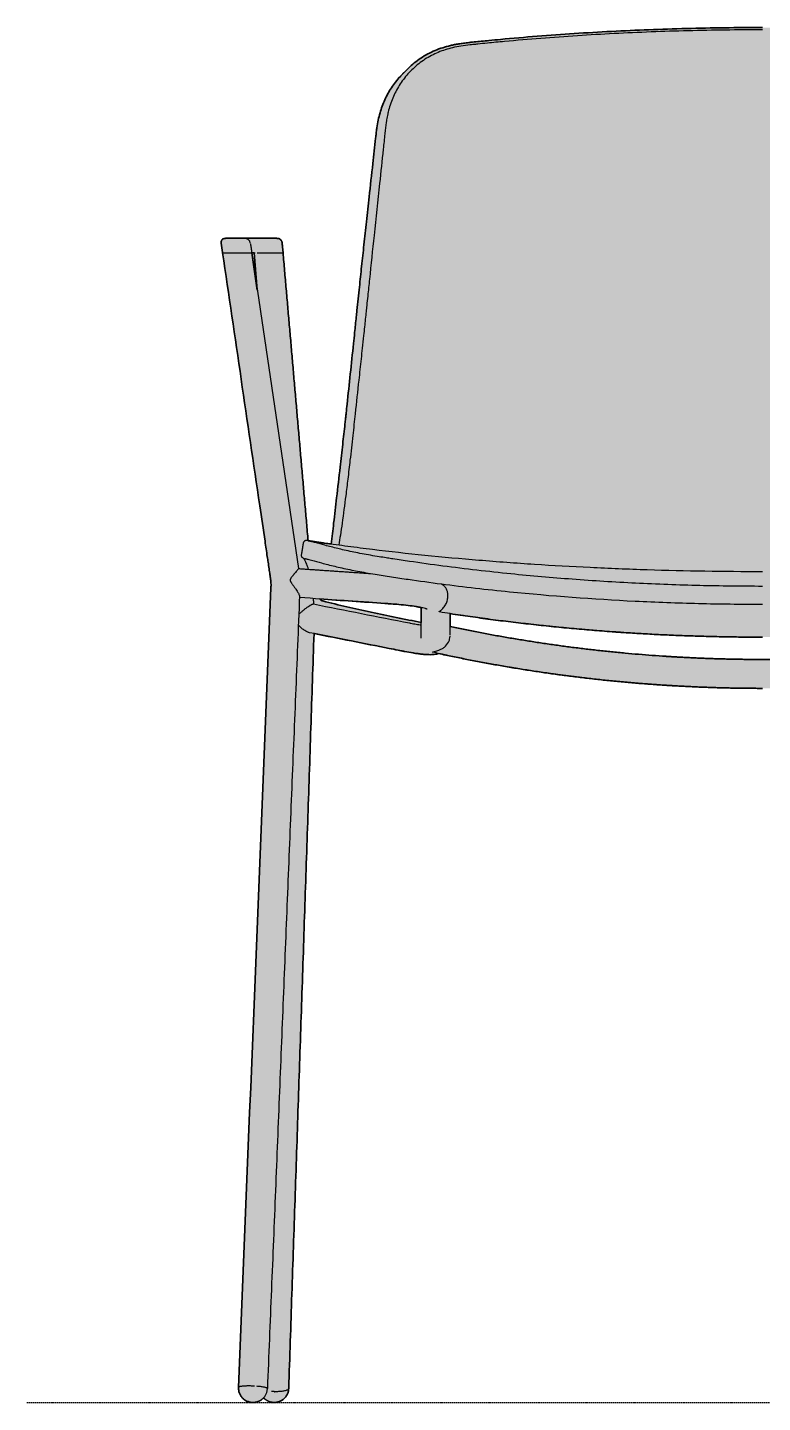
# Model space of a CAD drawing. Header units: millimetres. Extents: x 0 to 1796, y -880 to 761.
# Drawn here: x 0 to 407, y 0 to 761 of the extents above; entities that cross this region are included whole.
import ezdxf

# ---------------------------------------------------------------- set-up
doc = ezdxf.new("R2010")
doc.units = ezdxf.units.MM
doc.linetypes.add('Dots', pattern=[1, 0, -1])
doc.layers.add('Blocks', color=7, linetype='Continuous')
doc.layers.add('Blocks$Fill', color=7, linetype='Continuous', true_color=0xffffff)
for name, color, linetype, lineweight, true_color in [('Blocks$Inner', 7, 'Continuous', 25, 0x007f00), ('Blocks$Outline', 7, 'Continuous', 35, 0xff3f3f), ('Groud', 7, 'Dots', 25, 0x243775)]:
    doc.layers.add(name, color=color, linetype=linetype, lineweight=lineweight, true_color=true_color)

# ---------------------------------------------------------------- blocks, each defined once
blk = doc.blocks.new('AAC 18 Dining Chair Front')
at = {"layer": 'Blocks$Fill'}
h = blk.add_hatch(color=256, dxfattribs=at)
h.paths.add_polyline_path([(697.18, 8.32), (697.19, 8.13), (697.19, 7.95), (697.18, 7.77), (697.18, 7.59), (697.17, 7.4), (697.15, 7.22), (697.13, 7.03), (697.1, 6.85), (697.08, 6.66), (697.04, 6.47), (697, 6.28), (696.96, 6.1), (696.91, 5.91), (696.86, 5.72), (696.8, 5.53), (696.74, 5.34), (696.67, 5.16), (696.59, 4.97), (696.52, 4.79), (696.43, 4.6), (696.34, 4.42), (696.25, 4.24), (696.15, 4.06), (696.05, 3.88), (695.94, 3.71), (695.83, 3.54), (695.71, 3.37), (695.59, 3.2), (695.47, 3.04), (695.34, 2.88), (695.2, 2.72), (695.06, 2.57), (694.92, 2.42), (694.78, 2.27), (694.63, 2.13), (694.47, 1.99), (694.32, 1.85), (694.16, 1.72), (693.99, 1.6), (693.83, 1.48), (693.66, 1.36), (693.49, 1.25), (693.32, 1.14), (693.14, 1.04), (692.97, 0.94), (692.79, 0.85), (692.61, 0.76), (692.43, 0.68), (692.25, 0.6), (692.06, 0.53), (691.88, 0.46), (691.7, 0.4), (691.51, 0.34), (691.33, 0.28), (691.14, 0.24), (690.96, 0.19), (690.77, 0.15), (690.59, 0.12), (690.41, 0.09), (690.23, 0.06), (690.05, 0.04), (689.87, 0.02), (689.69, 0.01), (689.51, 0), (689.32, -0.01), (689.12, -0.01), (688.92, 0), (688.72, 0.01), (688.51, 0.02), (688.31, 0.04), (688.11, 0.07), (687.9, 0.1), (687.69, 0.13), (687.49, 0.18), (687.28, 0.22), (687.07, 0.28), (686.86, 0.34), (686.66, 0.4), (686.45, 0.48), (686.24, 0.55), (686.04, 0.64), (685.84, 0.73), (685.63, 0.83), (685.44, 0.93), (685.24, 1.04), (685.04, 1.15), (684.85, 1.27), (684.66, 1.4), (684.48, 1.53), (684.3, 1.66), (684.12, 1.8), (683.94, 1.95), (683.77, 2.1), (683.61, 2.26), (683.45, 2.42), (683.29, 2.59), (683.15, 2.44), (683.01, 2.3), (682.86, 2.15), (682.71, 2.02), (682.56, 1.88), (682.4, 1.75), (682.23, 1.62), (682.07, 1.5), (681.9, 1.38), (681.72, 1.27), (681.55, 1.15), (681.36, 1.05), (681.18, 0.95), (680.99, 0.85), (680.81, 0.76), (680.61, 0.67), (680.42, 0.59), (680.23, 0.51), (680.03, 0.44), (679.83, 0.37), (679.63, 0.31), (679.43, 0.26), (679.23, 0.21), (679.02, 0.16), (678.82, 0.12), (678.61, 0.09), (678.41, 0.06), (678.21, 0.03), (678, 0.02), (677.8, 0), (677.6, 0), (677.39, -0.01), (677.22, 0), (677.04, 0), (676.87, 0.01), (676.69, 0.02), (676.51, 0.04), (676.33, 0.06), (676.15, 0.09), (675.97, 0.12), (675.79, 0.16), (675.6, 0.2), (675.42, 0.24), (675.24, 0.29), (675.06, 0.34), (674.87, 0.4), (674.69, 0.46), (674.51, 0.53), (674.33, 0.6), (674.15, 0.68), (673.97, 0.76), (673.8, 0.85), (673.62, 0.94), (673.45, 1.04), (673.27, 1.14), (673.1, 1.24), (672.94, 1.35), (672.77, 1.46), (672.61, 1.58), (672.45, 1.7), (672.29, 1.83), (672.14, 1.96), (671.99, 2.09), (671.84, 2.23), (671.7, 2.37), (671.56, 2.52), (671.42, 2.67), (671.29, 2.82), (671.16, 2.98), (671.04, 3.13), (670.92, 3.29), (670.8, 3.46), (670.69, 3.62), (670.59, 3.79), (670.48, 3.96), (670.39, 4.13), (670.29, 4.31), (670.21, 4.48), (670.12, 4.66), (670.04, 4.84), (669.97, 5.01), (669.9, 5.19), (669.84, 5.37), (669.78, 5.55), (669.72, 5.73), (669.67, 5.92), (669.62, 6.1), (669.58, 6.28), (669.54, 6.46), (669.51, 6.64), (669.48, 6.82), (669.46, 6.99), (669.44, 7.17), (669.42, 7.35), (669.41, 7.52), (669.4, 7.7), (669.4, 7.71), (669.4, 7.72), (669.4, 7.73), (669.4, 7.74), (655.37, 425.81), (605.13, 415.89), (600.48, 415.05), (597.97, 414.68), (595.68, 414.4), (594.66, 414.3), (593.63, 414.21), (592.71, 414.16), (591.79, 414.13), (591, 414.12), (590.21, 414.14), (589.49, 414.18), (589.13, 414.2), (588.78, 414.24), (588.46, 414.28), (588.14, 414.33), (587.82, 414.38), (587.5, 414.44), (587.2, 414.51), (586.91, 414.58), (586.62, 414.66), (586.33, 414.74), (570.78, 411.52), (555.17, 408.58), (539.5, 405.94), (523.78, 403.59), (508.02, 401.54), (492.23, 399.79), (476.41, 398.33), (460.58, 397.17), (454.1, 396.79), (430.57, 395.8), (407.02, 395.47), (383.47, 395.8), (359.94, 396.79), (353.46, 397.17), (337.63, 398.33), (321.81, 399.79), (306.02, 401.54), (290.26, 403.59), (274.54, 405.94), (258.87, 408.58), (243.26, 411.52), (227.72, 414.74), (227.43, 414.66), (227.13, 414.58), (226.84, 414.51), (226.54, 414.44), (226.22, 414.38), (225.91, 414.33), (225.59, 414.28), (225.26, 414.24), (224.91, 414.2), (224.55, 414.18), (223.84, 414.14), (223.05, 414.12), (222.26, 414.13), (221.34, 414.16), (220.42, 414.21), (219.39, 414.3), (218.36, 414.4), (216.07, 414.68), (213.56, 415.05), (208.53, 415.96), (158.67, 425.81), (144.64, 7.74), (144.64, 7.73), (144.64, 7.72), (144.64, 7.71), (144.64, 7.7), (144.63, 7.52), (144.62, 7.35), (144.61, 7.17), (144.59, 6.99), (144.56, 6.82), (144.53, 6.64), (144.5, 6.46), (144.46, 6.28), (144.42, 6.1), (144.37, 5.92), (144.32, 5.73), (144.27, 5.55), (144.21, 5.37), (144.14, 5.19), (144.07, 5.01), (144, 4.84), (143.92, 4.66), (143.84, 4.48), (143.75, 4.31), (143.66, 4.13), (143.56, 3.96), (143.46, 3.79), (143.35, 3.62), (143.24, 3.46), (143.12, 3.29), (143, 3.13), (142.88, 2.98), (142.75, 2.82), (142.62, 2.67), (142.48, 2.52), (142.34, 2.37), (142.2, 2.23), (142.05, 2.09), (141.9, 1.96), (141.75, 1.83), (141.59, 1.7), (141.43, 1.58), (141.27, 1.46), (141.11, 1.35), (140.94, 1.24), (140.77, 1.14), (140.6, 1.04), (140.42, 0.94), (140.25, 0.85), (140.07, 0.76), (139.89, 0.68), (139.71, 0.6), (139.53, 0.53), (139.35, 0.46), (139.17, 0.4), (138.99, 0.34), (138.8, 0.29), (138.62, 0.24), (138.44, 0.2), (138.26, 0.16), (138.08, 0.12), (137.89, 0.09), (137.71, 0.06), (137.53, 0.04), (137.35, 0.02), (137.18, 0.01), (137, 0), (136.82, 0), (136.65, -0.01), (136.45, 0), (136.24, 0), (136.04, 0.02), (135.84, 0.03), (135.63, 0.06), (135.43, 0.09), (135.22, 0.12), (135.02, 0.16), (134.82, 0.21), (134.61, 0.26), (134.41, 0.31), (134.21, 0.37), (134.01, 0.44), (133.82, 0.51), (133.62, 0.59), (133.43, 0.67), (133.24, 0.76), (133.05, 0.85), (132.86, 0.95), (132.68, 1.05), (132.5, 1.15), (132.32, 1.27), (132.15, 1.38), (131.98, 1.5), (131.81, 1.62), (131.65, 1.75), (131.49, 1.88), (131.33, 2.02), (131.18, 2.15), (131.03, 2.3), (130.89, 2.44), (130.75, 2.59), (130.6, 2.42), (130.43, 2.26), (130.27, 2.1), (130.1, 1.95), (129.92, 1.8), (129.75, 1.66), (129.56, 1.53), (129.38, 1.4), (129.19, 1.27), (129, 1.15), (128.8, 1.04), (128.61, 0.93), (128.41, 0.83), (128.21, 0.73), (128, 0.64), (127.8, 0.55), (127.59, 0.48), (127.39, 0.4), (127.18, 0.34), (126.97, 0.28), (126.77, 0.22), (126.56, 0.18), (126.35, 0.13), (126.14, 0.1), (125.94, 0.07), (125.73, 0.04), (125.53, 0.02), (125.33, 0.01), (125.12, 0), (124.92, -0.01), (124.73, -0.01), (124.53, 0), (124.35, 0.01), (124.18, 0.02), (124, 0.04), (123.82, 0.06), (123.63, 0.09), (123.45, 0.12), (123.27, 0.15), (123.08, 0.19), (122.9, 0.24), (122.72, 0.28), (122.53, 0.34), (122.35, 0.4), (122.16, 0.46), (121.98, 0.53), (121.8, 0.6), (121.62, 0.68), (121.43, 0.76), (121.25, 0.85), (121.08, 0.94), (120.9, 1.04), (120.73, 1.14), (120.55, 1.25), (120.38, 1.36), (120.21, 1.48), (120.05, 1.6), (119.89, 1.72), (119.73, 1.85), (119.57, 1.99), (119.42, 2.13), (119.27, 2.27), (119.12, 2.42), (118.98, 2.57), (118.84, 2.72), (118.71, 2.88), (118.58, 3.04), (118.45, 3.2), (118.33, 3.37), (118.21, 3.54), (118.1, 3.71), (117.99, 3.88), (117.89, 4.06), (117.79, 4.24), (117.7, 4.42), (117.61, 4.6), (117.53, 4.79), (117.45, 4.97), (117.38, 5.16), (117.31, 5.34), (117.24, 5.53), (117.19, 5.72), (117.13, 5.91), (117.08, 6.1), (117.04, 6.28), (117, 6.47), (116.97, 6.66), (116.94, 6.85), (116.91, 7.03), (116.89, 7.22), (116.88, 7.4), (116.87, 7.59), (116.86, 7.77), (116.86, 7.95), (116.86, 8.13), (116.86, 8.32), (116.86, 8.32), (116.86, 8.33), (134.85, 452.42), (134.85, 453.01), (134.83, 453.64), (134.8, 454.26), (134.74, 454.89), (134.67, 455.51), (108.02, 636.68), (108.01, 636.68), (107.27, 641.71), (107.25, 641.88), (107.24, 641.96), (107.23, 642.05), (107.23, 642.13), (107.22, 642.21), (107.22, 642.3), (107.22, 642.38), (107.22, 642.46), (107.22, 642.53), (107.23, 642.6), (107.23, 642.68), (107.24, 642.75), (107.25, 642.83), (107.26, 642.9), (107.28, 642.97), (107.29, 643.04), (107.31, 643.1), (107.32, 643.17), (107.34, 643.23), (107.36, 643.3), (107.39, 643.36), (107.41, 643.42), (107.44, 643.48), (107.46, 643.54), (107.49, 643.59), (107.52, 643.65), (107.56, 643.7), (107.59, 643.75), (107.63, 643.81), (107.65, 643.83), (107.66, 643.86), (107.68, 643.88), (107.7, 643.9), (107.72, 643.93), (107.75, 643.95), (107.77, 643.97), (107.79, 644), (107.83, 644.04), (107.88, 644.08), (107.93, 644.12), (107.97, 644.16), (108.02, 644.2), (108.08, 644.24), (108.13, 644.27), (108.19, 644.31), (108.25, 644.34), (108.31, 644.37), (108.37, 644.4), (108.43, 644.43), (108.49, 644.45), (108.55, 644.48), (108.6, 644.5), (108.65, 644.51), (108.69, 644.53), (108.74, 644.54), (108.77, 644.55), (108.85, 644.57), (108.88, 644.58), (108.94, 644.59), (109, 644.6), (109.12, 644.63), (109.21, 644.64), (109.29, 644.65), (109.37, 644.66), (109.46, 644.67), (109.54, 644.67), (109.63, 644.68), (109.79, 644.68), (109.81, 644.68), (109.81, 644.68), (109.83, 644.68), (109.84, 644.68), (109.84, 644.68), (109.84, 644.68), (109.84, 644.68), (109.84, 644.68), (120.09, 644.68), (120.11, 644.68), (120.11, 644.68), (120.11, 644.68), (120.12, 644.68), (120.12, 644.68), (137.81, 644.68), (138, 644.68), (138.18, 644.67), (138.37, 644.66), (138.46, 644.65), (138.56, 644.64), (138.64, 644.63), (138.72, 644.61), (138.8, 644.6), (138.88, 644.58), (138.96, 644.57), (139.03, 644.55), (139.11, 644.53), (139.19, 644.51), (139.26, 644.48), (139.33, 644.46), (139.4, 644.44), (139.46, 644.41), (139.53, 644.38), (139.59, 644.35), (139.66, 644.32), (139.72, 644.29), (139.78, 644.25), (139.84, 644.22), (139.9, 644.18), (139.95, 644.14), (140.01, 644.1), (140.06, 644.06), (140.11, 644.02), (140.16, 643.97), (140.21, 643.93), (140.26, 643.88), (140.3, 643.83), (140.35, 643.78), (140.39, 643.73), (140.43, 643.67), (140.47, 643.62), (140.51, 643.56), (140.55, 643.5), (140.59, 643.44), (140.62, 643.38), (140.66, 643.32), (140.69, 643.25), (140.72, 643.19), (140.75, 643.12), (140.78, 643.05), (140.81, 642.98), (140.83, 642.9), (140.86, 642.83), (140.88, 642.75), (140.9, 642.67), (140.92, 642.59), (140.94, 642.52), (140.96, 642.44), (140.98, 642.35), (141, 642.25), (141.03, 642.07), (141.05, 641.88), (141.07, 641.69), (141.5, 636.68), (155.39, 477.24), (164.42, 475.88), (168.09, 475.35), (193.35, 704.92), (193.49, 705.9), (193.84, 708.05), (194.25, 710.18), (194.7, 712.17), (194.95, 713.16), (195.21, 714.14), (195.49, 715.08), (195.78, 716.02), (196.1, 716.96), (196.43, 717.89), (196.76, 718.77), (197.11, 719.65), (197.48, 720.52), (197.86, 721.39), (198.27, 722.26), (198.69, 723.12), (199.13, 723.97), (199.59, 724.82), (200.06, 725.65), (200.55, 726.48), (201.06, 727.29), (201.58, 728.1), (202.12, 728.9), (202.68, 729.69), (203.25, 730.47), (203.84, 731.24), (204.44, 732), (205.06, 732.75), (205.69, 733.48), (206.34, 734.2), (207.24, 735.16), (208.17, 736.1), (210.02, 737.98), (210.82, 738.78), (211.64, 739.56), (212.48, 740.32), (213.34, 741.06), (214.21, 741.78), (215.1, 742.48), (216.01, 743.16), (216.93, 743.82), (217.86, 744.45), (218.8, 745.06), (219.75, 745.65), (220.72, 746.22), (221.7, 746.76), (222.69, 747.28), (223.69, 747.77), (224.71, 748.24), (225.73, 748.69), (226.77, 749.12), (227.82, 749.53), (228.87, 749.91), (229.92, 750.25), (230.96, 750.58), (232.02, 750.89), (233.08, 751.17), (234.2, 751.45), (235.33, 751.7), (236.49, 751.94), (237.65, 752.16), (240.1, 752.55), (242.87, 752.91), (261.89, 754.83), (282.22, 756.59), (323.42, 759.28), (364.89, 760.89), (407.02, 761.43), (449.16, 760.89), (490.63, 759.28), (531.82, 756.59), (569.63, 753.09), (571.17, 752.91), (573.94, 752.55), (576.39, 752.16), (577.55, 751.94), (578.72, 751.7), (579.84, 751.45), (580.97, 751.17), (582.03, 750.89), (583.08, 750.58), (584.13, 750.25), (585.17, 749.91), (586.22, 749.53), (587.27, 749.12), (588.31, 748.69), (589.34, 748.24), (590.35, 747.77), (591.35, 747.28), (592.34, 746.76), (593.32, 746.22), (594.29, 745.65), (595.24, 745.06), (596.19, 744.45), (597.11, 743.82), (598.03, 743.16), (598.94, 742.48), (599.83, 741.78), (600.7, 741.06), (601.56, 740.32), (602.4, 739.56), (603.22, 738.78), (604.02, 737.98), (605.87, 736.1), (606.8, 735.16), (607.7, 734.2), (608.35, 733.48), (608.98, 732.75), (609.6, 732), (610.2, 731.24), (610.79, 730.47), (611.37, 729.69), (611.92, 728.9), (612.47, 728.1), (612.99, 727.29), (613.49, 726.48), (613.98, 725.65), (614.45, 724.82), (614.91, 723.97), (615.35, 723.12), (615.77, 722.26), (616.18, 721.39), (616.56, 720.52), (616.93, 719.65), (617.28, 718.77), (617.62, 717.89), (617.95, 716.96), (618.26, 716.02), (618.55, 715.08), (618.83, 714.14), (619.1, 713.16), (619.35, 712.17), (619.8, 710.18), (620.2, 708.05), (620.55, 705.9), (621.11, 701.55), (645.95, 475.35), (649.62, 475.88), (658.66, 477.24), (672.54, 636.68), (672.97, 641.69), (672.99, 641.88), (673.02, 642.07), (673.05, 642.25), (673.06, 642.35), (673.08, 642.44), (673.1, 642.52), (673.12, 642.59), (673.14, 642.67), (673.16, 642.75), (673.18, 642.83), (673.21, 642.9), (673.24, 642.98), (673.27, 643.05), (673.29, 643.12), (673.32, 643.19), (673.35, 643.25), (673.38, 643.32), (673.42, 643.38), (673.45, 643.44), (673.49, 643.5), (673.53, 643.56), (673.57, 643.62), (673.61, 643.67), (673.65, 643.73), (673.69, 643.78), (673.74, 643.83), (673.78, 643.88), (673.83, 643.93), (673.88, 643.97), (673.93, 644.02), (673.98, 644.06), (674.04, 644.1), (674.09, 644.14), (674.15, 644.18), (674.2, 644.22), (674.26, 644.25), (674.32, 644.29), (674.38, 644.32), (674.45, 644.35), (674.51, 644.38), (674.58, 644.41), (674.65, 644.44), (674.71, 644.46), (674.78, 644.48), (674.85, 644.51), (674.93, 644.53), (675.01, 644.55), (675.09, 644.57), (675.17, 644.58), (675.25, 644.6), (675.33, 644.61), (675.41, 644.63), (675.49, 644.64), (675.58, 644.65), (675.67, 644.66), (675.86, 644.67), (676.05, 644.68), (676.23, 644.68), (693.93, 644.68), (704.25, 644.68), (704.48, 644.67), (704.55, 644.67), (704.6, 644.67), (704.67, 644.66), (704.75, 644.65), (704.82, 644.64), (704.9, 644.62), (704.98, 644.61), (705.06, 644.59), (705.14, 644.57), (705.22, 644.55), (705.3, 644.53), (705.37, 644.51), (705.45, 644.48), (705.52, 644.46), (705.59, 644.43), (705.66, 644.41), (705.69, 644.39), (705.72, 644.38), (705.75, 644.37), (705.78, 644.35), (705.81, 644.33), (705.85, 644.31), (705.89, 644.29), (705.93, 644.27), (705.96, 644.24), (706, 644.22), (706.03, 644.19), (706.07, 644.17), (706.1, 644.14), (706.13, 644.11), (706.16, 644.09), (706.2, 644.06), (706.23, 644.03), (706.26, 644), (706.29, 643.97), (706.32, 643.94), (706.34, 643.9), (706.37, 643.87), (706.4, 643.84), (706.42, 643.8), (706.45, 643.77), (706.47, 643.73), (706.49, 643.7), (706.51, 643.66), (706.54, 643.63), (706.56, 643.59), (706.58, 643.55), (706.6, 643.52), (706.61, 643.48), (706.63, 643.44), (706.65, 643.4), (706.66, 643.36), (706.68, 643.32), (706.7, 643.27), (706.71, 643.23), (706.72, 643.18), (706.74, 643.14), (706.75, 643.09), (706.76, 643.05), (706.77, 643), (706.78, 642.96), (706.79, 642.91), (706.8, 642.82), (706.81, 642.72), (706.82, 642.63), (706.83, 642.52), (706.83, 642.42), (706.83, 642.31), (706.83, 642.21), (706.82, 642.09), (706.81, 641.98), (706.8, 641.87), (706.79, 641.75), (706.78, 641.71), (706.04, 636.68), (706.03, 636.68), (706.03, 636.68), (679.37, 455.51), (679.3, 454.89), (679.24, 454.26), (679.21, 453.64), (679.19, 453.01), (679.19, 452.42), (697.18, 8.33), (697.18, 8.32)], flags=0)
h.paths.add_polyline_path([(689.09, 636.68), (688.6, 636.68), (686.8, 616.04), (689.85, 636.68), (689.8, 636.68), (689.73, 636.68), (689.18, 636.68)], flags=0)
h.paths.add_polyline_path([(124.95, 636.68), (124.86, 636.68), (124.32, 636.68), (124.24, 636.68), (124.19, 636.68), (127.24, 616.04), (125.44, 636.68)], flags=0)
h.paths.add_polyline_path([(163.48, 443.86), (190.27, 437.57), (218.06, 432.01), (218.06, 440.21), (217.23, 440.38), (215.25, 440.73), (213, 441.08), (210.75, 441.38), (205.6, 441.92), (161.8, 444.96), (161.83, 444.91), (161.87, 444.86), (161.91, 444.81), (161.94, 444.76), (161.98, 444.72), (162.02, 444.67), (162.07, 444.63), (162.11, 444.58), (162.15, 444.54), (162.2, 444.5), (162.24, 444.46), (162.29, 444.42), (162.33, 444.39), (162.38, 444.35), (162.43, 444.31), (162.48, 444.28), (162.53, 444.25), (162.59, 444.21), (162.64, 444.18), (162.7, 444.15), (162.75, 444.12), (162.81, 444.1), (162.87, 444.07), (162.93, 444.05), (162.99, 444.02), (163.05, 444), (163.12, 443.97), (163.18, 443.95), (163.25, 443.93), (163.32, 443.91)], flags=0)
h.paths.add_polyline_path([(595.98, 432.01), (623.78, 437.57), (650.56, 443.86), (650.72, 443.91), (650.79, 443.93), (650.86, 443.95), (650.93, 443.97), (650.99, 444), (651.05, 444.02), (651.12, 444.05), (651.17, 444.07), (651.23, 444.1), (651.29, 444.12), (651.34, 444.15), (651.4, 444.18), (651.45, 444.21), (651.51, 444.25), (651.56, 444.28), (651.61, 444.31), (651.66, 444.35), (651.71, 444.39), (651.75, 444.42), (651.8, 444.46), (651.85, 444.5), (651.89, 444.54), (651.93, 444.58), (651.98, 444.63), (652.02, 444.67), (652.06, 444.72), (652.1, 444.76), (652.14, 444.81), (652.17, 444.86), (652.21, 444.91), (652.25, 444.96), (608.44, 441.92), (603.29, 441.38), (601.04, 441.08), (598.79, 440.73), (596.81, 440.38), (595.98, 440.21)], flags=0)
h.paths.add_polyline_path([(579.98, 436.83), (557.63, 433.67), (535.22, 430.95), (512.76, 428.66), (490.27, 426.82), (483.79, 426.37), (445.44, 424.45), (407.02, 423.82), (368.6, 424.45), (330.25, 426.37), (323.77, 426.82), (301.28, 428.66), (278.82, 430.95), (256.41, 433.67), (234.06, 436.83), (234.06, 429.74), (248.83, 426.73), (263.66, 423.98), (278.54, 421.5), (293.46, 419.3), (308.43, 417.36), (323.42, 415.7), (338.44, 414.32), (353.47, 413.21), (359.93, 412.81), (383.46, 411.81), (407.02, 411.47), (430.58, 411.81), (454.11, 412.81), (460.57, 413.21), (475.61, 414.32), (490.62, 415.7), (505.62, 417.36), (520.58, 419.3), (535.5, 421.5), (550.39, 423.98), (565.21, 426.73), (579.98, 429.74)], flags=0)
at = {"layer": 'Blocks$Inner'}
for p, q in [((120.12, 644.68), (109.81, 644.68)), ((124.19, 636.68), (150.01, 461.8)), ((125.44, 636.68), (127.24, 616.04)), ((224.33, 415.49), (227.74, 416.61))]:
    blk.add_line(p, q, dxfattribs=at)
for points, knots in [([(407.02, 760.13), (393.29, 760.13), (365.89, 759.78), (324.95, 758.21), (291.08, 756.02), (267.69, 754.03), (256.09, 752.91), (250.24, 752.32), (247.04, 751.98), (243.88, 751.64), (240.12, 751.18), (235.51, 750.3), (231.34, 749.17), (227.4, 747.72), (223.66, 745.96), (218.84, 743.14), (213.43, 738.88), (207.98, 732.79), (204.42, 727.13), (202.17, 722.27), (200.79, 718.49), (199.97, 715.56), (199.34, 712.83), (198.95, 710.8), (198.61, 708.59), (198.32, 706.53), (198.12, 704.76), (197.96, 703.29), (197.6, 699.94), (196.6, 690.56), (194.61, 671.81), (192.06, 647.8), (189.88, 627.03), (188.53, 614.05), (187.9, 608.1), (187.31, 602.4), (186.74, 596.87), (186.03, 590.09), (185.19, 582.23), (184.3, 574.02), (183, 561.94), (182.12, 553.78), (181.46, 547.58)], [393.238816, 393.238816, 393.238816, 393.238816, 434.423201, 475.444381, 516.134033, 536.246107, 545.85332, 551.109706, 553.891439, 555.486497, 560.660627, 565.254422, 569.533687, 573.633793, 577.813006, 581.948785, 590.371526, 598.366146, 606.3902, 610.37597, 614.397631, 618.462039, 619.485313, 622.825485, 624.639636, 626.20142, 629.06303, 629.9851, 630.641905, 639.154043, 658.29985, 687.194021, 711.598157, 720.964205, 726.329915, 729.554399, 738.162282, 743.008784, 750.011365, 761.857375, 767.780984, 786.477632, 786.477632, 786.477632, 786.477632]), ([(407.02, 761.43), (392.97, 761.43), (371.96, 761.16), (344.09, 760.26), (316.52, 759.01), (289.15, 757.23), (266.55, 755.28), (256.23, 754.3), (251.4, 753.82), (248.07, 753.48), (245.79, 753.24), (244.28, 753.08), (242.46, 752.87), (240.2, 752.58), (237.69, 752.18), (235.34, 751.72), (232.4, 751.03), (228.82, 749.96), (224.68, 748.31), (220.68, 746.27), (215.6, 743.06), (212.14, 740.14), (210.02, 737.98)], [465.831478, 465.831478, 465.831478, 465.831478, 507.970513, 528.88701, 549.474083, 590.75667, 611.159681, 617.529652, 621.861117, 625.727377, 627.579564, 628.728008, 630.27821, 633.070474, 635.55304, 637.925122, 640.235817, 644.625897, 649.115305, 653.586504, 658.072033, 667.132429, 667.132429, 667.132429, 667.132429]), ([(206.34, 734.2), (204.6, 732.3), (201.42, 728.23), (198.31, 722.61), (196.36, 717.85), (195.15, 714.11), (194.18, 710.1), (193.65, 707.01), (193.33, 704.75), (193.14, 703.3), (192.95, 701.68), (192.31, 695.9), (191.05, 684.6), (189.36, 669.2), (187.72, 654.23), (186.33, 641.4), (185.03, 629.35), (183.74, 617.2), (182.76, 607.85), (181.88, 599.45), (181.26, 593.35), (180.15, 582.82), (178.74, 569.6), (177.4, 556.81), (176.63, 549.51), (176.43, 547.67), (176.36, 547.04), (176.27, 546.16), (176.07, 544.36), (175.5, 539.21), (174.5, 530.18), (172.98, 516.55), (171.32, 501.97), (169.65, 487.76), (168.59, 479.21), (168.09, 475.35)], [668.132429, 668.132429, 668.132429, 668.132429, 675.885808, 683.560545, 687.349192, 691.288593, 695.360346, 699.712412, 700.695031, 702.220369, 704.093812, 705.574104, 719.672452, 738.187991, 752.061078, 764.845678, 776.912056, 788.436504, 801.501062, 805.09416, 813.770054, 819.90864, 836.847176, 853.676194, 858.49262, 858.861959, 859.230793, 860.3945, 861.505292, 864.676172, 875.939115, 888.739519, 905.82126, 919.971381, 931.662956, 931.662956, 931.662956, 931.662956]), ([(109.79, 644.68), (109.57, 644.68), (109.15, 644.65), (108.56, 644.5), (108.07, 644.26), (107.69, 643.92), (107.41, 643.48), (107.25, 642.96), (107.2, 642.36), (107.24, 641.93), (107.27, 641.71)], [1.01758, 1.01758, 1.01758, 1.01758, 1.691553, 2.284463, 2.817958, 3.31888, 3.818894, 4.353676, 4.949812, 5.622716, 5.622716, 5.622716, 5.622716]), ([(123.44, 641.78), (123.41, 642), (123.31, 642.43), (123.08, 643.02), (122.76, 643.53), (122.36, 643.95), (121.88, 644.28), (121.32, 644.51), (120.69, 644.65), (120.25, 644.68), (120.02, 644.68)], [-4.966643, -4.966643, -4.966643, -4.966643, -4.284518, -3.653875, -3.063647, -2.493615, -1.921902, -1.324659, -0.687756, 0.00148, 0.00148, 0.00148, 0.00148]), ([(120.11, 644.68), (125.82, 644.68), (131.72, 644.68), (137.62, 644.68), (137.81, 644.68)], [-17.699438, -17.699438, -17.699438, -17.699438, -0.56532, 0, 0, 0, 0]), ([(137.81, 644.68), (138.06, 644.68), (138.52, 644.66), (139.17, 644.53), (139.72, 644.31), (140.18, 643.99), (140.54, 643.57), (140.8, 643.04), (140.98, 642.41), (141.05, 641.94), (141.07, 641.69)], [0, 0, 0, 0, 0.74888, 1.39702, 1.975214, 2.513473, 3.054217, 3.629049, 4.27439, 5.025981, 5.025981, 5.025981, 5.025981]), ([(116.86, 8.33), (122.84, 155.91), (128.84, 303.76), (134.83, 451.68), (134.84, 452.06), (134.85, 452.23), (134.85, 452.55), (134.85, 453.65), (134.78, 454.72), (134.64, 455.71), (134.6, 455.97), (134.56, 456.3), (134.49, 456.78), (134.38, 457.5), (134.21, 458.65), (134.01, 460.04), (133.67, 462.31), (133.26, 465.1), (132.51, 470.2), (130.97, 480.65), (122.72, 536.73), (114.89, 589.99), (108.02, 636.68)], [0, 0, 0, 0, 443.11159, 443.921912, 444.106661, 444.251312, 444.454233, 445.04761, 447.556893, 447.673514, 448.048193, 448.354295, 448.657201, 449.492237, 450.548672, 452.134737, 453.723607, 457.418061, 460.608389, 469.178268, 489.109999, 630.675771, 630.675771, 630.675771, 630.675771]), ([(181.46, 547.58), (181.03, 543.55), (180.08, 534.96), (178.71, 522.89), (177.42, 511.78), (176, 500.14), (174.65, 489.81), (173.31, 480.68), (172.66, 476.63), (172.34, 474.75)], [786.477632, 786.477632, 786.477632, 786.477632, 798.650119, 812.383894, 822.926255, 832.219949, 847.559853, 854.176905, 859.885038, 859.885038, 859.885038, 859.885038]), ([(155.02, 477.3), (154.85, 477.33), (154.55, 477.36), (154.11, 477.34), (153.73, 477.24), (153.39, 477.06), (153.11, 476.81), (152.89, 476.48), (152.73, 476.08), (152.67, 475.79), (152.64, 475.64)], [517.085711, 517.085711, 517.085711, 517.085711, 517.572651, 518.001392, 518.391665, 518.759858, 519.128571, 519.514421, 519.935888, 520.405346, 520.405346, 520.405346, 520.405346]), ([(407.02, 451.96), (407.02, 451.96), (395.42, 451.96), (372, 452.24), (336.87, 453.53), (302.03, 455.69), (266.42, 458.81), (236.38, 462.28), (214.61, 465.3), (204.4, 466.83), (199.82, 467.55), (196.92, 468.01), (191.81, 468.82), (184.33, 470.12), (175.83, 471.89), (169.41, 473.46), (164.04, 474.88), (160.51, 475.86), (157.77, 476.6), (156.57, 476.92), (155.81, 477.11), (155.35, 477.23), (155.12, 477.28), (155.05, 477.3), (155.02, 477.3)], [263.201763, 263.201763, 263.201763, 263.201763, 263.213464, 297.99045, 333.469958, 368.672041, 402.705166, 440.683739, 459.379162, 468.649119, 471.660351, 473.265148, 477.466862, 487.199452, 496.014873, 503.504367, 507.051691, 512.679707, 514.488284, 515.569428, 516.397006, 516.848857, 516.991775, 517.085711, 517.085711, 517.085711, 517.085711]), ([(407.02, 460.03), (385.73, 460.03), (353.9, 460.53), (311.8, 462.22), (280.75, 463.98), (250.23, 466.23), (220.34, 468.97), (196.14, 471.65), (177.61, 474.01), (168.74, 475.24), (164.42, 475.88)], [252.791097, 252.791097, 252.791097, 252.791097, 316.660581, 348.280868, 379.189025, 409.973394, 440.071351, 469.237491, 483.006286, 496.106477, 496.106477, 496.106477, 496.106477]), ([(155.66, 461.42), (155.49, 461.92), (155.16, 462.85), (154.66, 464.14), (154.2, 465.22), (153.77, 466.08), (153.37, 466.75), (153.07, 467.17), (152.85, 467.42), (152.74, 467.52), (152.67, 467.57), (152.62, 467.6), (152.56, 467.64), (152.47, 467.69), (152.4, 467.74), (152.34, 467.79), (152.25, 467.85), (152.05, 468.03), (151.79, 468.38), (151.63, 468.97), (151.65, 469.39), (151.68, 469.61)], [0, 0, 0, 0, 1.601965, 2.959448, 4.137288, 5.125682, 5.852466, 6.458052, 6.668127, 6.849811, 6.917417, 6.928375, 7.013925, 7.148427, 7.218927, 7.284688, 7.377877, 7.546692, 8.083937, 8.66925, 9.343339, 9.343339, 9.343339, 9.343339]), ([(153.37, 467.44), (153.4, 467.43), (153.48, 467.41), (153.7, 467.36), (154.46, 467.16), (155.69, 466.84), (158.63, 466.06), (162.16, 465.1), (167.74, 463.64), (174.38, 462.04), (181.42, 460.6), (187.6, 459.47), (192.3, 458.69), (197.03, 457.93), (203.11, 456.99), (213.86, 455.38), (235.61, 452.39), (277.43, 447.59), (324.93, 444.08), (371.58, 442.36), (395.1, 442.07), (406.93, 442.07), (407.02, 442.07)], [-511.031627, -511.031627, -511.031627, -511.031627, -510.931008, -510.776768, -510.344872, -508.587709, -506.972445, -501.212478, -497.601874, -489.674556, -480.733551, -476.045077, -470.817853, -466.443314, -461.670144, -452.3788, -433.840362, -395.804826, -326.084169, -291.001373, -255.794821, -255.51408, -255.51408, -255.51408, -255.51408]), ([(150.02, 461.79), (150.02, 461.79), (150.02, 461.78), (150.01, 461.76), (149.98, 461.69), (149.89, 461.56), (149.73, 461.35), (149.46, 461), (148.77, 460.15), (148.05, 459.29), (147.48, 458.59), (147.3, 458.37), (147.13, 458.17), (146.82, 457.78), (146.45, 457.32), (146.06, 456.8), (145.78, 456.38), (145.58, 456), (145.47, 455.67), (145.44, 455.36), (145.49, 455.08), (145.58, 454.8), (145.7, 454.56), (145.82, 454.33), (145.96, 454.11), (146.11, 453.88), (146.25, 453.68), (146.47, 453.37), (146.76, 452.97), (147.2, 452.34), (147.8, 451.5), (148.53, 450.48), (149.23, 449.42), (149.76, 448.54), (150.17, 447.8), (150.43, 447.25), (150.57, 446.89), (150.62, 446.73), (150.64, 446.66)], [6.104399, 6.104399, 6.104399, 6.104399, 6.115647, 6.131944, 6.181153, 6.345761, 6.60792, 6.955239, 7.696569, 9.894343, 10.290688, 10.424882, 10.731234, 11.080053, 11.921186, 12.514946, 13.033281, 13.432507, 13.7834, 14.083691, 14.348569, 14.636127, 14.980871, 15.133718, 15.418289, 15.76263, 15.950372, 16.139172, 16.927446, 17.431712, 18.452658, 20.005788, 21.203981, 22.254433, 23.082193, 23.763727, 24.051088, 24.261616, 24.261616, 24.261616, 24.261616]), ([(232.81, 446.17), (232.83, 446.5), (232.84, 447.15), (232.73, 448.42), (232.35, 449.9), (231.64, 451.19), (230.9, 452.04), (230.47, 452.4), (230.25, 452.57)], [377.507799, 377.507799, 377.507799, 377.507799, 378.496958, 379.481171, 381.322376, 383.028814, 383.868654, 384.70275, 384.70275, 384.70275, 384.70275]), ([(150.23, 436.47), (150.61, 436.84), (151.43, 437.58), (152.68, 438.66), (153.96, 439.68), (155.15, 440.57), (156.09, 441.2), (156.76, 441.6), (157.18, 441.83), (157.56, 442.01), (157.87, 442.13), (158.14, 442.2), (158.29, 442.2), (158.35, 442.19)], [0, 0, 0, 0, 1.599137, 3.314638, 4.962102, 6.499933, 7.779798, 8.354201, 8.83008, 9.236064, 9.586525, 9.852185, 10.041101, 10.041101, 10.041101, 10.041101]), ([(221.34, 439.32), (221.28, 439.34), (221.14, 439.4), (220.82, 439.51), (220.08, 439.74), (218.85, 440.05), (217.15, 440.41), (214.42, 440.89), (210.55, 441.43), (205.93, 441.91), (202.51, 442.18), (200.44, 442.32), (199.26, 442.4), (182.62, 443.54), (166.36, 444.65), (150.6, 445.73)], [0, 0, 0, 0, 0.189481, 0.439126, 1.035595, 2.504017, 4.251206, 6.255752, 10.808115, 15.983388, 20.186034, 21.093934, 22.205879, 23.73816, 71.115124, 71.115124, 71.115124, 71.115124]), ([(158.35, 442.19), (176.11, 438.68), (194.06, 435.13), (213.03, 431.38), (215.17, 430.99), (217.13, 430.68), (218.06, 430.55)], [10.041101, 10.041101, 10.041101, 10.041101, 64.34087, 64.930628, 68.05781, 70.877199, 70.877199, 70.877199, 70.877199]), ([(163.48, 443.86), (163.37, 443.89), (163.19, 443.95), (162.85, 444.07), (162.48, 444.26), (162.09, 444.57), (161.89, 444.83), (161.8, 444.96)], [55.861864, 55.861864, 55.861864, 55.861864, 56.155874, 56.427155, 56.932579, 57.410038, 57.903291, 57.903291, 57.903291, 57.903291]), ([(218.06, 432.01), (215.79, 432.42), (211.18, 433.29), (201.9, 435.11), (185.94, 438.44), (172.37, 441.62), (163.48, 443.86)], [0, 0, 0, 0, 6.933754, 14.080205, 28.349741, 55.861864, 55.861864, 55.861864, 55.861864]), ([(228.07, 437.76), (228.04, 437.76), (227.98, 437.78), (227.91, 437.81), (227.88, 437.85), (227.88, 437.89), (227.89, 437.91), (227.9, 437.94), (227.92, 437.96), (227.98, 438.02), (228.07, 438.11), (228.19, 438.19), (228.37, 438.32), (228.58, 438.46), (228.92, 438.71), (229.41, 439.09), (230.4, 440.01), (231.55, 441.58), (232.47, 443.81), (232.76, 445.37), (232.81, 446.17)], [367.24046, 367.24046, 367.24046, 367.24046, 367.344077, 367.419367, 367.472607, 367.498771, 367.528928, 367.550633, 367.574901, 367.631709, 367.794057, 367.960135, 368.063574, 368.462186, 368.725423, 369.302891, 370.332574, 372.767531, 375.115988, 377.507799, 377.507799, 377.507799, 377.507799]), ([(218.06, 423.23), (218.06, 423.34), (218.06, 429), (218.06, 434.66), (218.06, 440.21)], [0, 0, 0, 0, 0.340883, 16.985318, 16.985318, 16.985318, 16.985318]), ([(156.22, 426.3), (155.99, 426.35), (155.5, 426.48), (154.77, 426.78), (154, 427.19), (152.89, 427.89), (151.79, 428.75), (150.74, 429.71), (150.24, 430.23), (149.98, 430.49)], [72.704834, 72.704834, 72.704834, 72.704834, 73.419559, 74.215347, 75.063431, 76.034681, 78.164462, 79.218052, 80.321208, 80.321208, 80.321208, 80.321208]), ([(227.72, 414.74), (227.33, 414.62), (226.52, 414.42), (225.22, 414.22), (223.79, 414.12), (222.17, 414.11), (220.34, 414.21), (218.28, 414.39), (216, 414.68), (212.84, 415.15), (210.33, 415.61), (208.43, 415.98), (207.72, 416.12), (206.66, 416.33), (204.12, 416.83), (187.26, 420.17), (170.89, 423.4), (156.22, 426.3)], [0, 0, 0, 0, 1.212156, 2.506654, 3.938932, 5.519329, 7.361611, 9.42582, 11.728574, 14.266066, 18.99286, 19.385398, 20.086903, 21.14456, 22.643843, 27.846044, 72.704834, 72.704834, 72.704834, 72.704834]), ([(227.74, 416.61), (228.3, 416.77), (229.4, 417.23), (231.38, 418.57), (232.91, 420.44), (233.8, 422.62), (234.01, 423.75), (234.05, 424.32)], [382.411525, 382.411525, 382.411525, 382.411525, 384.159568, 385.967668, 389.556643, 391.284506, 392.989292, 392.989292, 392.989292, 392.989292])]:
    blk.add_open_spline(points, degree=3, knots=knots, dxfattribs=at)
for points, degree in [([(210.02, 737.98), (209.28, 737.23), (208.56, 736.46), (207.78, 735.74), (207.05, 734.98), (206.34, 734.2)], 5), ([(107.27, 641.71), (107.64, 639.2), (108.01, 636.68)], 2), ([(123.45, 641.71), (123.82, 639.2), (124.19, 636.68)], 2), ([(141.07, 641.69), (141.29, 639.19), (141.5, 636.68)], 2), ([(108.02, 636.68), (116.1, 636.68), (124.19, 636.68)], 2), ([(124.95, 636.68), (125.47, 636.68), (125.99, 636.68)], 2), ([(127.12, 636.68), (128.61, 636.68), (130.11, 636.68)], 2), ([(130.11, 636.68), (131.63, 636.68), (133.14, 636.68)], 2), ([(133.14, 636.68), (133.72, 636.68), (134.3, 636.68)], 2), ([(134.3, 636.68), (136.67, 636.68), (139.04, 636.68)], 2), ([(139.04, 636.68), (140.27, 636.68), (141.5, 636.68)], 2), ([(141.5, 636.68), (148.45, 556.96), (155.39, 477.24)], 2), ([(150.01, 461.8), (170.02, 460.44), (190.02, 459.07)], 2), ([(150.64, 446.66), (141.74, 227.17), (132.85, 7.68)], 2), ([(330.25, 426.37), (328.95, 426.46), (327.66, 426.54), (326.36, 426.63), (325.07, 426.73), (323.77, 426.82)], 5), ([(158.67, 425.81), (151.66, 216.78), (144.64, 7.74)], 2), ([(359.93, 412.81), (358.64, 412.89), (357.35, 412.96), (356.05, 413.04), (354.76, 413.12), (353.47, 413.21)], 5), ([(359.94, 396.79), (358.65, 396.86), (357.35, 396.93), (356.05, 397.01), (354.76, 397.09), (353.46, 397.17)], 5)]:
    blk.add_open_spline(points, degree=degree, dxfattribs=at)
for points, weights in [([(152.64, 475.64), (152.17, 472.68), (151.69, 469.71)], [1, 0.999999999945, 1]), ([(164.42, 475.88), (159.73, 476.56), (155.05, 477.3)], [1, 0.999986725481, 1]), ([(230.25, 452.57), (229.67, 452.99), (229.05, 453.33)], [0.999999999998, 0.998187725664, 1]), ([(158.18, 445.21), (158.31, 443.69), (158.44, 442.17)], [1, 0.999999999686, 1]), ([(323.77, 426.82), (275.7, 430.29), (228.07, 437.76)], [1, 0.999131010864, 1]), ([(234.06, 424.83), (234.06, 430.83), (234.06, 436.83)], [1, 0.999999999942, 1]), ([(353.47, 413.21), (293.16, 417.12), (234.06, 429.74)], [1, 0.997345336153, 1]), ([(407.02, 423.82), (368.59, 423.82), (330.25, 426.37)], [0.998895081659, 0.998895121754, 1]), ([(353.46, 397.17), (288.19, 401.33), (224.33, 415.49)], [1, 0.997008559812, 1]), ([(407.02, 411.47), (383.46, 411.47), (359.93, 412.81)], [0.999189856381, 0.999189902436, 1]), ([(454.11, 412.81), (430.59, 411.47), (407.02, 411.47)], [1, 0.999189902436, 0.999189856381]), ([(407.02, 395.47), (383.46, 395.47), (359.94, 396.79)], [0.999220631284, 0.999220677687, 1]), ([(124.52, 9.11), (118.26, 9.33), (117.02, 8.52)], [0.990990101079, 0.753800990076, 0.925954289697]), ([(132.85, 7.7), (132.73, 8.53), (127, 8.98)], [1, 0.764312585997, 0.907934446169]), ([(144.64, 7.7), (144.36, -0.01), (136.65, -0.01)], [1, 0.72006421586, 1]), ([(136.65, -0.01), (133.13, -0.01), (130.75, 2.59)], [1, 0.915374719195, 1]), ([(136.47, 6), (135.82, 6.02), (135.16, 6.07)], [1, 0.999784749789, 1])]:
    blk.add_rational_spline(points, weights, degree=2, dxfattribs=at)
for points, weights, knots in [([(116.86, 8.32), (116.54, 0.32), (124.53, 0), (132.53, -0.32), (132.85, 7.67)], [0.999999999805, 0.707106845077, 1, 0.70710684498, 1], [24.359237, 24.359237, 24.359237, 36.925607, 36.925607, 49.491976, 49.491976, 49.491976]), ([(125.78, 9.06), (125.24, 9.09), (124.7, 9.11), (124.61, 9.11), (124.52, 9.11)], [1, 0.999955392638, 1, 0.999998815595, 1], [11.352396, 11.352396, 11.352396, 12.439514, 12.439514, 12.616981, 12.616981, 12.616981]), ([(144.64, 7.74), (144.64, 5.74), (136.65, 5.99), (136.56, 6), (136.47, 6)], [0.999999037771, 0.707107262302, 1, 0.999996150857, 1], [418.307579, 418.307579, 418.307579, 430.873949, 430.873949, 431.051532, 431.051532, 431.051532])]:
    blk.add_rational_spline(points, weights, degree=2, knots=knots, dxfattribs=at)
at = {"layer": 'Blocks$Outline'}
for points in [[(109.81, 644.68), (109.81, 644.68)], [(109.83, 644.68), (109.84, 644.68)], [(109.84, 644.68), (120.09, 644.68)], [(141.07, 641.69), (141.5, 636.68)], [(124.24, 636.68), (124.19, 636.68)], [(124.19, 636.68), (127.24, 616.04)], [(124.32, 636.68), (124.24, 636.68)], [(124.86, 636.68), (124.32, 636.68)], [(124.95, 636.68), (124.86, 636.68)], [(125.44, 636.68), (124.95, 636.68)], [(127.24, 616.04), (125.44, 636.68)]]:
    blk.add_lwpolyline(points, dxfattribs=at)
for points, knots in [([(210.02, 737.98), (212.14, 740.14), (215.6, 743.06), (220.68, 746.27), (224.68, 748.31), (228.82, 749.96), (232.4, 751.03), (235.34, 751.72), (237.69, 752.18), (240.2, 752.58), (242.46, 752.87), (244.28, 753.08), (245.79, 753.24), (248.07, 753.48), (251.4, 753.82), (256.23, 754.3), (266.55, 755.28), (289.15, 757.23), (316.52, 759.01), (344.09, 760.26), (371.96, 761.16), (392.97, 761.43), (407.02, 761.43)], [-667.132429, -667.132429, -667.132429, -667.132429, -658.072033, -653.586504, -649.115305, -644.625897, -640.235817, -637.925122, -635.55304, -633.070474, -630.27821, -628.728008, -627.579564, -625.727377, -621.861117, -617.529652, -611.159681, -590.75667, -549.474083, -528.88701, -507.970513, -465.831478, -465.831478, -465.831478, -465.831478]), ([(168.09, 475.35), (168.59, 479.21), (169.65, 487.76), (171.32, 501.97), (172.98, 516.55), (174.5, 530.18), (175.5, 539.21), (176.07, 544.36), (176.27, 546.16), (176.36, 547.04), (176.43, 547.67), (176.63, 549.51), (177.4, 556.81), (178.74, 569.6), (180.15, 582.82), (181.26, 593.35), (181.88, 599.45), (182.76, 607.85), (183.74, 617.2), (185.03, 629.35), (186.33, 641.4), (187.72, 654.23), (189.36, 669.2), (191.05, 684.6), (192.31, 695.9), (192.95, 701.68), (193.14, 703.3), (193.33, 704.75), (193.65, 707.01), (194.18, 710.1), (195.15, 714.11), (196.36, 717.85), (198.31, 722.61), (201.42, 728.23), (204.6, 732.3), (206.34, 734.2)], [-931.662947, -931.662947, -931.662947, -931.662947, -919.971381, -905.82126, -888.739519, -875.939115, -864.676172, -861.505292, -860.3945, -859.230793, -858.861959, -858.49262, -853.676194, -836.847176, -819.90864, -813.770054, -805.09416, -801.501062, -788.436504, -776.912056, -764.845678, -752.061078, -738.187991, -719.672452, -705.574104, -704.093812, -702.220369, -700.695031, -699.712412, -695.360346, -691.288593, -687.349192, -683.560545, -675.885808, -668.132429, -668.132429, -668.132429, -668.132429]), ([(107.27, 641.71), (107.27, 641.71), (107.24, 641.93), (107.2, 642.36), (107.25, 642.96), (107.41, 643.48), (107.69, 643.92), (108.07, 644.26), (108.44, 644.45), (108.68, 644.52), (108.74, 644.54)], [-5.622716, -5.622716, -5.622716, -5.622716, -5.622712, -4.949812, -4.353676, -3.818894, -3.31888, -2.817958, -2.284463, -2.081952, -2.081952, -2.081952, -2.081952]), ([(108.88, 644.58), (108.96, 644.6), (109.26, 644.66), (109.57, 644.68), (109.79, 644.68)], [-1.9387989, -1.9387989, -1.9387989, -1.9387989, -1.6915532, -1.01758, -1.01758, -1.01758, -1.01758]), ([(120.12, 644.68), (125.83, 644.68), (131.72, 644.68), (137.62, 644.68), (137.81, 644.68)], [-17.688616, -17.688616, -17.688616, -17.688616, -0.56532, 0, 0, 0, 0]), ([(137.81, 644.68), (138.06, 644.68), (138.52, 644.66), (139.17, 644.53), (139.72, 644.31), (140.18, 643.99), (140.54, 643.57), (140.8, 643.04), (140.98, 642.41), (141.05, 641.94), (141.07, 641.69)], [0, 0, 0, 0, 0.74888, 1.39702, 1.975214, 2.513473, 3.054217, 3.629049, 4.27439, 5.025981, 5.025981, 5.025981, 5.025981]), ([(116.86, 8.33), (122.84, 155.91), (128.84, 303.76), (134.83, 451.68), (134.84, 452.06), (134.85, 452.23), (134.85, 452.55), (134.85, 453.65), (134.78, 454.72), (134.64, 455.71), (134.6, 455.97), (134.56, 456.3), (134.49, 456.78), (134.38, 457.5), (134.21, 458.65), (134.01, 460.04), (133.67, 462.31), (133.26, 465.1), (132.51, 470.2), (130.97, 480.65), (122.72, 536.73), (114.89, 589.99), (108.02, 636.68)], [0, 0, 0, 0, 443.11159, 443.921912, 444.106661, 444.251312, 444.454233, 445.04761, 447.556893, 447.673514, 448.048193, 448.354295, 448.657201, 449.492237, 450.548672, 452.134737, 453.723607, 457.418061, 460.608389, 469.178268, 489.109999, 630.675771, 630.675771, 630.675771, 630.675771]), ([(218.06, 440.21), (217.78, 440.27), (216.85, 440.46), (214.42, 440.89), (210.55, 441.43), (205.93, 441.91), (202.51, 442.18), (200.44, 442.32), (199.26, 442.4), (186.35, 443.28), (173.82, 444.14), (161.8, 444.96)], [3.400673, 3.400673, 3.400673, 3.400673, 4.251206, 6.255752, 10.808115, 15.983388, 20.186034, 21.093934, 22.205879, 23.73816, 59.894703, 59.894703, 59.894703, 59.894703]), ([(161.8, 444.96), (161.89, 444.83), (162.09, 444.57), (162.48, 444.26), (162.85, 444.07), (163.19, 443.95), (163.37, 443.89), (163.48, 443.86)], [-57.903291, -57.903291, -57.903291, -57.903291, -57.410038, -56.932579, -56.427155, -56.155874, -55.861864, -55.861864, -55.861864, -55.861864]), ([(163.48, 443.86), (172.37, 441.62), (185.94, 438.44), (201.9, 435.11), (211.18, 433.29), (215.79, 432.42), (218.06, 432.01)], [-55.861864, -55.861864, -55.861864, -55.861864, -28.349741, -14.080205, -6.933754, 0, 0, 0, 0]), ([(227.72, 414.74), (227.33, 414.62), (226.52, 414.42), (225.22, 414.22), (223.79, 414.12), (222.17, 414.11), (220.34, 414.21), (218.28, 414.39), (216, 414.68), (212.84, 415.15), (210.33, 415.61), (208.43, 415.98), (207.72, 416.12), (206.66, 416.33), (204.12, 416.83), (188.08, 420), (172.52, 423.08), (158.67, 425.81)], [0, 0, 0, 0, 1.212156, 2.506654, 3.938932, 5.519329, 7.361611, 9.42582, 11.728574, 14.266066, 18.99286, 19.385398, 20.086903, 21.14456, 22.643843, 27.846044, 70.205194, 70.205194, 70.205194, 70.205194])]:
    blk.add_open_spline(points, degree=3, knots=knots, dxfattribs=at)
for points, degree in [([(206.34, 734.2), (207.05, 734.98), (207.78, 735.74), (208.56, 736.46), (209.28, 737.23), (210.02, 737.98)], 5), ([(108.01, 636.68), (107.64, 639.2), (107.27, 641.71)], 2), ([(108.77, 644.55), (108.8, 644.56), (108.82, 644.56), (108.85, 644.57)], 3), ([(108.02, 636.68), (108.01, 636.68), (108.01, 636.68)], 2), ([(141.5, 636.68), (148.45, 556.96), (155.39, 477.24)], 2), ([(164.42, 475.88), (165.64, 475.7), (166.87, 475.52), (168.09, 475.35)], 3), ([(218.06, 432.01), (218.06, 434.74), (218.06, 437.48), (218.06, 440.21)], 3), ([(330.25, 426.37), (328.95, 426.46), (327.66, 426.54), (326.36, 426.63), (325.07, 426.73), (323.77, 426.82)], 5), ([(158.67, 425.81), (151.66, 216.78), (144.64, 7.74)], 2), ([(353.47, 413.21), (354.76, 413.12), (356.05, 413.04), (357.35, 412.96), (358.64, 412.89), (359.93, 412.81)], 5), ([(359.94, 396.79), (358.65, 396.86), (357.35, 396.93), (356.05, 397.01), (354.76, 397.09), (353.46, 397.17)], 5)]:
    blk.add_open_spline(points, degree=degree, dxfattribs=at)
for points, weights in [([(108.74, 644.54), (108.76, 644.55), (108.77, 644.55)], [1, 0.999985079363, 1]), ([(108.85, 644.57), (108.86, 644.57), (108.88, 644.58)], [1, 0.999983929887, 1]), ([(109.79, 644.68), (109.8, 644.68), (109.81, 644.68)], [1, 0.999998678779, 1]), ([(109.81, 644.68), (109.82, 644.68), (109.83, 644.68)], [1, 0.999999787849, 0.999999999998]), ([(109.84, 644.68), (109.84, 644.68), (109.84, 644.68)], [1, 0.999999994593, 1]), ([(323.77, 426.82), (278.72, 430.07), (234.06, 436.83)], [1, 0.999185659322, 0.999897576481]), ([(234.06, 436.83), (234.06, 433.29), (234.06, 429.74)], [1, 0.999999999966, 0.999999999972]), ([(234.06, 429.74), (293.16, 417.12), (353.47, 413.21)], [1, 0.997345336153, 1]), ([(407.02, 423.82), (368.59, 423.82), (330.25, 426.37)], [0.998895081659, 0.998895121754, 1]), ([(353.46, 397.17), (289.93, 401.21), (227.72, 414.74)], [1, 0.997088060909, 0.99984522348]), ([(359.93, 412.81), (383.46, 411.47), (407.02, 411.47)], [1, 0.999189902436, 0.999189856381]), ([(407.02, 411.47), (430.59, 411.47), (454.11, 412.81)], [0.999189856381, 0.999189902436, 1]), ([(407.02, 395.47), (383.46, 395.47), (359.94, 396.79)], [0.999220631284, 0.999220677687, 1]), ([(116.86, 8.32), (116.86, 8.32), (116.86, 8.33)], [0.999999999446, 0.999271021641, 0.998775635415]), ([(116.86, 8.32), (116.86, 8.32), (116.86, 8.32)], [0.99999999983, 0.999903856008, 0.999999999999]), ([(144.64, 7.7), (144.36, -0.01), (136.65, -0.01)], [1, 0.72006421586, 1]), ([(144.64, 7.74), (144.64, 7.72), (144.64, 7.7)], [0.999999037771, 0.995425639043, 0.990995064471]), ([(136.65, -0.01), (133.13, -0.01), (130.75, 2.59)], [1, 0.915374813036, 0.999999812319])]:
    blk.add_rational_spline(points, weights, degree=2, dxfattribs=at)
for points, weights, knots in [([(120.09, 644.68), (120.1, 644.68), (120.11, 644.68), (120.12, 644.68)], [0.99999999902, 0.999997193518, 0.999998574844, 0.999999997235], [-0.03219009, -0.03219009, -0.03219009, -0.01083275, 0, 0, 0]), ([(155.39, 477.24), (155.39, 477.24), (159.9, 476.54), (164.42, 475.88)], [0.999999085116, 0.999999085104, 0.999987199889, 1], [-505.243558, -505.243558, -505.243558, -505.243549, -496.106477, -496.106477, -496.106477]), ([(130.75, 2.59), (128.24, -0.15), (124.53, 0), (116.55, 0.32), (116.86, 8.31), (116.86, 8.32)], [0.855054542108, 0.838726628146, 1, 0.707413437038, 0.999693407845, 0.999999999805], [-43.844924, -43.844924, -43.844924, -36.925607, -36.925607, -24.372391, -24.359237, -24.359237, -24.359237])]:
    blk.add_rational_spline(points, weights, degree=2, knots=knots, dxfattribs=at)

msp = doc.modelspace()

# ---------------------------------------------------------------- linework, layer by layer
at = {"layer": 'Groud'}
msp.add_lwpolyline([(0, 0), (814.04, 0)], dxfattribs=at)

# ---------------------------------------------------------------- block references
at = {"layer": 'Blocks'}
msp.add_blockref('AAC 18 Dining Chair Front', (0, 0), dxfattribs=at)

doc.saveas('drawing.dxf')
